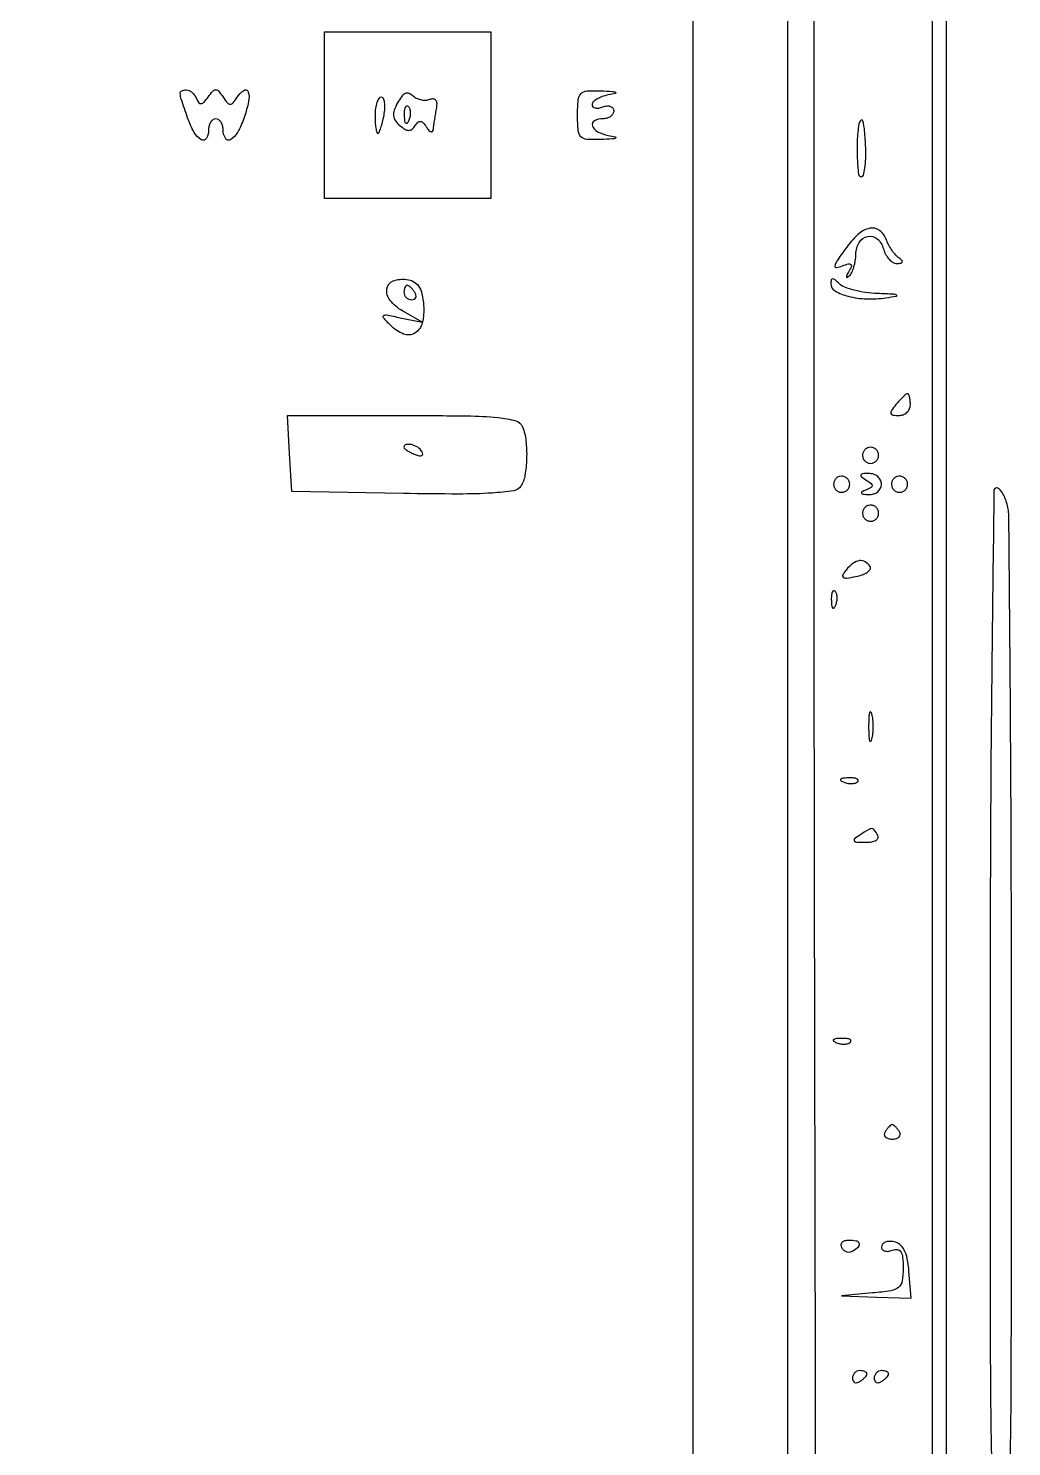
# Model space of a CAD drawing. Extents: x 0 to 960, y 2 to 508.
# Drawn here: x 824.1 to 960, y 184.5 to 380.5 of the extents above; entities that cross this region are included whole.
import ezdxf

# ---------------------------------------------------------------- set-up
doc = ezdxf.new("R2010")
doc.units = 0
doc.header["$MEASUREMENT"] = 0
doc.layers.get('0').update_dxf_attribs({"linetype": 'CONTINUOUS'})

msp = doc.modelspace()

# ---------------------------------------------------------------- linework, layer by layer
for points in [[(950.435205, 17.497208, 0.000014), (841.980241, 17.749425, 0.000448)], [(528.327407, 270.897244, 0.00005), (624.844188, 271.243001, 0.000026), (722.113458, 271.606143, 0.197976), (723.529607, 272.196023, 0.195703), (723.748234, 272.715009, 0.019235), (723.711848, 274.098757, 0.022039), (723.525412, 275.805143, 0.015693), (723.172959, 277.696023, -0.00355), (722.72574, 279.809099, -0.002503), (722.251798, 282.190394, -0.002526), (721.821423, 284.472431, -0.005311), (721.514957, 286.25), (720.909374, 290), (625.423302, 290, 0.000404)], [(615.383203, 80.000173, -0.000023), (732.426715, 80.015952, -0.001336), (753.656017, 79.961153, -0.003953), (763.868606, 79.826764, -0.789503), (764, 79.219591, -0.111864), (762.71584, 78.926359, -0.000053), (719.811825, 78.858255, -0.000759), (672.079792, 78.860069, -0.000462)], [(589.580164, 73.410794, 0.00019), (689.333825, 73.665933), (916, 74.331867), (916, 241.165933), (916, 408), (730.75, 407.863176, 0.000359), (618.101393, 407.699187, 0.003368)]]:
    msp.add_lwpolyline(points, format="xyb")
for points in [[(5.998407, 426.25), (5.996813, 402.5), (14.248407, 402.5), (22.5, 402.5), (22.753164, 248.25), (23.006328, 94), (14.503164, 94), (6, 94), (6, 75.513061), (6, 57.026122), (16.25, 57.412259, -0.009139), (24.444737, 57.571062, -0.000017), (159.275, 57.714579, -0.000125), (310.797984, 57.832731, -0.000078), (488.75, 57.899198), (951, 58), (951, 254), (951, 450), (478.5, 450), (6, 450)], [(949, 264), (949, 125), (941.00698, 125), (933.013959, 125), (932.75698, 263.583405, -0.000282), (932.688396, 316.751734, -0.000469), (932.697884, 361.58031, -0.000013), (932.745531, 402.170997, -0.198623), (932.916667, 402.583405, -0.182471), (933.287364, 402.750882, -0.003229), (935.511979, 402.877625, -0.007646), (938.134305, 402.969871, -0.004968), (941.166667, 403), (949, 403)], [(847.340536, 370.75, 0.069071), (847.641121, 370.229117, 0.273017), (847.971557, 370.098498, 0.171081), (848.369473, 370.313553, 0.028535), (848.923869, 371, -0.02536), (849.571704, 371.812639, -0.214988), (849.987312, 372, -0.222155), (850.39433, 371.80977, -0.0271), (851, 371, 0.025617), (851.5973, 370.196464, 0.219807), (851.990711, 370.007581, 0.229602), (852.378505, 370.188489, 0.027908), (852.945627, 370.97104, -0.095077), (853.862045, 371.933494, -0.502144), (854.449741, 371.744973, -0.135898), (854.530493, 370.389924, -0.031213), (853.906684, 368.162158, -0.039736), (853.011553, 366.12971, -0.14017), (852.024873, 365.117879, -0.415155), (851.313407, 365.312906, -0.129782), (851, 366.5, 0.064853), (850.925306, 367.073457, 0.082425), (850.70625, 367.559375, 0.098894), (850.381354, 367.884432, 0.148195), (850, 368, 0.148195), (849.618646, 367.884432, 0.098894), (849.29375, 367.559375, 0.082425), (849.074694, 367.073457, 0.064853), (849, 366.5, -0.129603), (848.687131, 365.313248, -0.414572), (847.976002, 365.117013, -0.14067), (846.990643, 366.124034, -0.039919), (846.097825, 368.149223, -0.003416), (845.228346, 370.699329, -0.068797), (845.078412, 371.503238, -0.305313), (845.29741, 371.863955, -0.108551), (845.916667, 372, -0.116949), (846.304854, 371.907945, -0.063782), (846.713053, 371.632812, -0.058165), (847.078342, 371.22801, -0.058183)], [(872, 368.5, 0.014412), (872.027631, 367.541581, 0.023639), (872.11263, 366.734375, 0.020244), (872.232649, 366.119163, 0.347462), (872.383423, 366, 0.300822), (872.556361, 366.114399, 0.017542), (872.7946, 366.734375, 0.021857), (873.033865, 367.5418, 0.013875), (873.244751, 368.5, 0.031701), (873.365641, 369.458177, 0.053628), (873.329256, 370.265625, 0.076393), (873.156008, 370.816555, 0.285831), (872.861328, 371, 0.249889), (872.530586, 370.823693, 0.064968), (872.253015, 370.265625, 0.050289), (872.062724, 369.457653, 0.032714)], [(875.113654, 370.212364, 0.040272), (874.665091, 369.182836, 0.10815), (874.57396, 368.393429, 0.127637), (874.82382, 367.718232, 0.067538), (875.431986, 367.056447, 0.037683), (876.144714, 366.550424, 0.136564), (876.675482, 366.403179, 0.179891), (877.118461, 366.568306, 0.076257), (877.535972, 367.058204, -0.06555), (877.918512, 367.52694, -0.224331), (878.282947, 367.645306, -0.179998), (878.664381, 367.445031, -0.041609), (879.109687, 366.856763, 0.035827), (879.447342, 366.399838, 0.126683), (879.743815, 366.192299, 0.310688), (879.950375, 366.243669, 0.159588), (880.061198, 366.5, -0.011615), (880.11971, 367.007459, -0.003933), (880.227794, 367.743047, -0.003909), (880.360045, 368.554435, -0.004482), (880.499386, 369.327393, 0.046959), (880.570306, 370.083936, 0.156982), (880.419286, 370.552481, 0.229638), (880.071092, 370.740951, 0.103133), (879.54473, 370.655538, -0.085192), (878.970577, 370.541282, -0.062603), (878.323553, 370.605276, -0.061933), (877.705021, 370.829191, -0.078751), (877.214496, 371.185504, 0.117325), (876.690384, 371.508151, 0.190253), (876.174979, 371.478339, 0.123164), (875.655287, 371.059045, 0.038876)], [(904.25, 371.294267, 0.03636), (903.388621, 371.062383, 0.049792), (902.660938, 370.7241, 0.060277), (902.157837, 370.337603, 0.201492), (902, 369.961834, 0.200498), (902.12282, 369.66786, 0.142684), (902.440625, 369.495953, 0.093504), (902.925424, 369.483384, 0.051511), (903.5, 369.638374, -0.06502), (904.073899, 369.77672, -0.112257), (904.559375, 369.719716, -0.151946), (904.878743, 369.480915, -0.158089), (905, 369.106989, -0.134459), (904.884389, 368.684847, -0.100435), (904.559375, 368.325178, -0.087143), (904.073208, 368.08314, -0.072144), (903.5, 368, 0.118379), (902.338375, 367.721068, 0.369405), (902.05449, 367.033888, 0.19914), (902.755659, 366.216622, 0.069686), (904.25, 365.705733, -0.014773), (905.22149, 365.48867, -0.674817), (905.24151, 365.340365, -0.114822), (904.826388, 365.216901, -0.004641), (903.25, 365.136182, -0.024833), (901.294756, 365.151389, -0.188479), (900.472416, 365.52855, -0.17338), (900.086356, 366.38192, -0.020377), (900, 368.5, -0.020377), (900.086356, 370.61808, -0.17338), (900.472416, 371.47145, -0.188479), (901.294756, 371.848611, -0.024833), (903.25, 371.863818, -0.004641), (904.826388, 371.783099, -0.114822), (905.24151, 371.659635, -0.674817), (905.22149, 371.51133, -0.014773)], [(876.683114, 367.8125, -0.054073), (876.461564, 367.395823, -0.470617), (876.279315, 367.37858, -0.168741), (876.137993, 367.670344, -0.018894), (876.078947, 368.416667, -0.028489), (876.089945, 369.112848, -0.077125), (876.200665, 369.592839, -0.208169), (876.385309, 369.77538, -0.296942), (876.604167, 369.729167, -0.126455), (876.797407, 369.402231, -0.060344), (876.876576, 368.916927, -0.05415), (876.839148, 368.359369, -0.051402)], [(938.882126, 367.25, 0.027859), (938.65134, 364.954152, 0.023553), (938.657716, 362.513474, 0.015604), (938.831721, 360.367706, 0.381662), (939.242802, 360.000209, 0.340091), (939.524461, 360.216719, 0.028585), (939.721365, 361.175061, 0.028719), (939.835401, 362.466596, 0.017454), (939.828868, 364, 0.01194), (939.681653, 366.332087, 0.049175), (939.421469, 367.720942, 0.581382), (939.144078, 367.787092, 0.150055)], [(937.005148, 350.00723, 0.006377), (935.830857, 348.31276, 0.105784), (935.576161, 347.679655, 0.512207), (935.789064, 347.462291, 0.053912), (936.601099, 347.677169, -0.022126), (937.440285, 347.957282, -0.248946), (937.772595, 347.886433, -0.328849), (937.842049, 347.599327, -0.031995), (937.50372, 346.919939, 0.014647), (937.21492, 346.387144, 0.140377), (937.167015, 346.136019, 0.557057), (937.269708, 346.084643, 0.046804), (937.559638, 346.303297, 0.097123), (937.900183, 346.763119, 0.036902), (938.190166, 347.510655, 0.034825), (938.393504, 348.392373, 0.035827), (938.469964, 349.285418, -0.134121), (938.941147, 350.921323, -0.209464), (940.123362, 351.748921, -0.231942), (941.434804, 351.402814, -0.151433), (942.277086, 350.048424, 0.05803), (942.581995, 349.266265, 0.064706), (943.050095, 348.606223, 0.073946), (943.602695, 348.162027, 0.136041), (944.15638, 348.015313, 0.035041), (944.698206, 348.059542, 0.274858), (944.885561, 348.213535, 0.298726), (944.831694, 348.439297, 0.038918), (944.427058, 348.765313, -0.062485), (943.969523, 349.170847, -0.02892), (943.479627, 349.798248, -0.028095), (943.034416, 350.526124, -0.034842), (942.708443, 351.25, 0.141126), (941.739062, 352.568802, 0.22128), (940.38999, 352.871885, 0.135979), (938.750136, 352.008026, 0.049258)], [(878.718578, 342.215046, -0.078921), (878.529943, 339.791559, -0.199018), (877.509845, 338.38686, -0.236112), (875.945888, 338.251923, -0.10454), (874.172459, 339.429061, -0.010935), (873.169214, 340.496056, -0.42823), (873.191594, 340.788176, -0.220412), (873.58216, 340.88842, -0.005105), (875.5, 340.513896), (878.5, 339.896183), (875.786335, 341.460991, -0.091324), (874.091204, 342.903941, -0.206281), (873.639894, 344.493821, -0.274023), (874.500564, 345.590995, -0.129185), (876.355159, 345.802872, -0.085772), (877.366604, 345.474053, -0.126382), (878.054887, 344.849521, -0.093654), (878.485314, 343.819212, -0.032293)], [(876, 344, 0.105053), (876.081062, 343.618444, 0.099167), (876.311086, 343.29375, 0.09642), (876.654762, 343.076123, 0.093332), (877.059017, 343, 0.108972), (877.413961, 343.078288, 0.182303), (877.6254, 343.29375, 0.161196), (877.656512, 343.6179, 0.082592), (877.5, 344, 0.029505), (877.231006, 344.382774, 0.035638), (876.933975, 344.70625, 0.038439), (876.65171, 344.934461, 0.151918), (876.440983, 345, 0.210953), (876.272352, 344.92554, 0.081139), (876.129539, 344.70625, 0.061769), (876.032345, 344.382849, 0.042167)], [(935, 345.219052, 0.269671), (935.584299, 344.214482, 0.066927), (937.42018, 343.473702, 0.054355), (939.933175, 343.116326, 0.045216), (942.629171, 343.272086, 0.006859), (944.076242, 343.508285, 0.725393), (944.095363, 343.643829, 0.102709), (943.648569, 343.758444, 0.002358), (941.45, 343.850168, -0.025859), (939.811563, 343.995855, -0.027824), (938.237188, 344.308487, -0.028859), (936.928049, 344.726918, -0.104967), (936.2, 345.2, 0.019575), (935.59286, 345.761376, 0.17455), (935.258066, 345.887964, 0.35202), (935.060215, 345.734071, 0.058261)], [(944, 328.5, 0.020633), (943.381629, 327.689039, 0.217533), (943.308142, 327.28931, 0.304492), (943.565314, 327.057736, 0.035496), (944.377555, 327, 0.091307), (944.996941, 327.114059, 0.095788), (945.523407, 327.440625, 0.099536), (945.875699, 327.927707, 0.107348), (946, 328.5, 0.023761), (945.972666, 329.07485, 0.037907), (945.889093, 329.559375, 0.044235), (945.768578, 329.90557, 0.294983), (945.622445, 330, 0.172217), (945.412416, 329.925448, 0.016008), (944.99011, 329.559375, 0.019119), (944.504355, 329.074554, 0.013852)], [(892.393011, 325.418213, -0.064405), (892.858485, 323.497617, -0.034436), (892.957024, 321.053612, -0.034013), (892.731003, 318.719888, -0.100569), (892.158992, 317.223015, -0.219386), (891.172713, 316.586114, -0.019988), (888.187807, 316.282133, -0.015979), (883.561237, 316.145316, -0.003891), (875.924305, 316.223015), (860.5, 316.5), (860.19774, 321.75), (859.895481, 327), (875.840752, 327, -0.002973), (884.711285, 326.947261, -0.020849), (889.029056, 326.715683, -0.042709), (891.446468, 326.274191, -0.238997)], [(876, 322.606989, 0.2252), (876.088769, 322.419896, 0.029412), (876.455882, 322.154486, 0.029555), (876.957462, 321.875192, 0.020646), (877.551938, 321.618443, 0.036408), (878.131719, 321.443138, 0.155351), (878.487528, 321.474315, 0.32948), (878.606889, 321.674071, 0.1144), (878.492921, 322.011454, 0.115814), (877.901891, 322.603931, 0.080554), (877.026239, 322.969265, 0.115534), (876.291154, 322.972535, 0.349578)], [(939.552786, 322.08541, 0.099038), (939.401684, 321.679226, 0.097945), (939.417584, 321.244476, 0.097945), (939.597789, 320.848514, 0.099038), (939.91459, 320.552786, 0.099038), (940.320774, 320.401684, 0.097945), (940.755524, 320.417584, 0.097945), (941.151486, 320.597789, 0.099038), (941.447214, 320.91459, 0.099038), (941.598316, 321.320774, 0.097945), (941.582416, 321.755524, 0.097945), (941.402211, 322.151486, 0.099038), (941.08541, 322.447214, 0.099038), (940.679226, 322.598316, 0.097945), (940.244476, 322.582416, 0.097945), (939.848514, 322.402211, 0.099038)], [(935.552786, 318.08541, 0.099038), (935.401684, 317.679226, 0.097945), (935.417584, 317.244476, 0.097945), (935.597789, 316.848514, 0.099038), (935.91459, 316.552786, 0.099038), (936.320774, 316.401684, 0.097945), (936.755524, 316.417584, 0.097945), (937.151486, 316.597789, 0.099038), (937.447214, 316.91459, 0.099038), (937.598316, 317.320774, 0.097945), (937.582416, 317.755524, 0.097945), (937.402211, 318.151486, 0.099038), (937.08541, 318.447214, 0.099038), (936.679226, 318.598316, 0.097945), (936.244476, 318.582416, 0.097945), (935.848514, 318.402211, 0.099038)], [(939.863153, 318.105738, -0.022213), (940.573805, 317.609949, -0.233412), (940.726305, 317.30107, -0.275386), (940.563025, 317.027095, -0.029355), (939.863153, 316.699998, 0.023718), (939.290165, 316.440028, 0.438953), (939.242627, 316.268378, 0.232968), (939.4558, 316.135931, 0.013273), (940.25, 316.078947, 0.084943), (940.918248, 316.162507, 0.097345), (941.485937, 316.463816, 0.105533), (941.865052, 316.934098, 0.117584), (942, 317.5, 0.116238), (941.86545, 318.070951, 0.101436), (941.485937, 318.554877, 0.094034), (940.918289, 318.876916, 0.08452), (940.25, 318.984687, 0.015246), (939.364391, 318.949918, 0.278496), (939.142952, 318.794172, 0.3487), (939.204233, 318.560445, 0.019656)], [(943.552786, 318.08541, 0.099038), (943.401684, 317.679226, 0.097945), (943.417584, 317.244476, 0.097945), (943.597789, 316.848514, 0.099038), (943.91459, 316.552786, 0.099038), (944.320774, 316.401684, 0.097945), (944.755524, 316.417584, 0.097945), (945.151486, 316.597789, 0.099038), (945.447214, 316.91459, 0.099038), (945.598316, 317.320774, 0.097945), (945.582416, 317.755524, 0.097945), (945.402211, 318.151486, 0.099038), (945.08541, 318.447214, 0.099038), (944.679226, 318.598316, 0.097945), (944.244476, 318.582416, 0.097945), (943.848514, 318.402211, 0.099038)], [(957.01276, 242.632195, 0.000536), (957.037665, 200.080341, 0.004463), (957.241789, 180.794015, 0.003616), (957.559849, 168.902501, 0.214214), (958.488251, 167.009751, 0.621378), (959.423637, 167.426635, 0.004697), (959.746866, 178.139157, 0.004746), (959.952123, 196.33852, 0.000493), (959.986345, 239.127555, 0.000768), (959.93762, 267.416624, 0.001224), (959.799577, 291.607782, 0.000233), (959.615659, 312.945501, 0.063272), (959.369714, 314.75, 0.033463), (959.075872, 315.611413, 0.045162), (958.691572, 316.339063, 0.052922), (958.279605, 316.846517, 0.198325), (957.907878, 317, 0.410539), (957.555055, 316.651582, 0.000131), (957.290658, 295.154457, 0.001805), (957.088381, 271.14856, 0.001082)], [(939.552786, 314.08541, 0.099038), (939.401684, 313.679226, 0.097945), (939.417584, 313.244476, 0.097945), (939.597789, 312.848514, 0.099038), (939.91459, 312.552786, 0.099038), (940.320774, 312.401684, 0.097945), (940.755524, 312.417584, 0.097945), (941.151486, 312.597789, 0.099038), (941.447214, 312.91459, 0.099038), (941.598316, 313.320774, 0.097945), (941.582416, 313.755524, 0.097945), (941.402211, 314.151486, 0.099038), (941.08541, 314.447214, 0.099038), (940.679226, 314.598316, 0.097945), (940.244476, 314.582416, 0.097945), (939.848514, 314.402211, 0.099038)], [(937.1137, 305.637, 0.038634), (936.623906, 304.94435, 0.403422), (936.695719, 304.635756, 0.180193), (937.156778, 304.533288, 0.012754), (938.479601, 304.751349, 0.036853), (939.397654, 304.998086, 0.068575), (940.082383, 305.348637, 0.112409), (940.436947, 305.739442, 0.273131), (940.429328, 306.114349, 0.117628), (939.763728, 306.77682, 0.174708), (938.966011, 306.940966, 0.129988), (938.066305, 306.558969, 0.054562)], [(935.078947, 301.416667, 0.018894), (935.137993, 300.670344, 0.168741), (935.279315, 300.37858, 0.470617), (935.461564, 300.395823, 0.054073), (935.683114, 300.8125, 0.051402), (935.839148, 301.359369, 0.05415), (935.876576, 301.916927, 0.060344), (935.797407, 302.402231, 0.126455), (935.604167, 302.729167, 0.296942), (935.385309, 302.77538, 0.208169), (935.200665, 302.592839, 0.077125), (935.089945, 302.112848, 0.028489)], [(940.232003, 284, 0.011065), (940.259713, 282.748017, 0.052887), (940.366341, 282.042188, 0.542911), (940.521012, 281.99086, 0.161593), (940.689326, 282.25, 0.039571), (940.831531, 283.047266, 0.024357), (940.877971, 284, 0.024357), (940.831531, 284.952734, 0.039571), (940.689326, 285.75, 0.161593), (940.521012, 286.00914, 0.542911), (940.366341, 285.957812, 0.052887), (940.259713, 285.251983, 0.011065)], [(936.8125, 276.316886, 0.051402), (937.359369, 276.160852, 0.05415), (937.916927, 276.123424, 0.060344), (938.402231, 276.202593, 0.126455), (938.729167, 276.395833, 0.296942), (938.77538, 276.614691, 0.208169), (938.592839, 276.799335, 0.077125), (938.112848, 276.910055, 0.028489), (937.416667, 276.921053, 0.018894), (936.670344, 276.862007, 0.168741), (936.37858, 276.720685, 0.470617), (936.395823, 276.538436, 0.054073)], [(939, 269, 0.025105), (938.283036, 268.483883, 0.418214), (938.255355, 268.219823, 0.210879), (938.59016, 268.050865, 0.011265), (939.809017, 268.015313, 0.040942), (940.660528, 268.079473, 0.092833), (941.266583, 268.295345, 0.175006), (941.538683, 268.620381, 0.229941), (941.5, 269, 0.023248), (940.993465, 269.740301, 0.235263), (940.669081, 269.901875, 0.137706), (940.248743, 269.78387, 0.006588)], [(935.8125, 240.316886, 0.051402), (936.359369, 240.160852, 0.05415), (936.916927, 240.123424, 0.060344), (937.402231, 240.202593, 0.126455), (937.729167, 240.395833, 0.296942), (937.77538, 240.614691, 0.208169), (937.592839, 240.799335, 0.077125), (937.112848, 240.910055, 0.028489), (936.416667, 240.921053, 0.018894), (935.670344, 240.862007, 0.168741), (935.37858, 240.720685, 0.470617), (935.395823, 240.538436, 0.054073)], [(942.5, 228, 0.146489), (942.397987, 227.620597, 0.191582), (942.538811, 227.29375, 0.134005), (942.925364, 227.072951, 0.063222), (943.5, 227, 0.063222), (944.074636, 227.072951, 0.134005), (944.461189, 227.29375, 0.191582), (944.602013, 227.620597, 0.146489), (944.5, 228, 0.025622), (944.235369, 228.382847, 0.032351), (943.951311, 228.70625, 0.033983), (943.686704, 228.937141, 0.163822), (943.5, 229, 0.163822), (943.313296, 228.937141, 0.033983), (943.048689, 228.70625, 0.032351), (942.764631, 228.382847, 0.025622)], [(936.510081, 211.983688, 0.090427), (936.820631, 211.639411, 0.095498), (937.22714, 211.434921, 0.099685), (937.665803, 211.401101, 0.108373), (938.069098, 211.542705, 0.050477), (938.838655, 212.13314, 0.315493), (938.933879, 212.592818, 0.25701), (938.519563, 212.914842, 0.039415), (937.440983, 213, 0.067432), (936.890269, 212.925389, 0.140899), (936.524436, 212.701458, 0.190788), (936.397824, 212.36964, 0.136093)], [(942, 212.104709, 0.169715), (942.121901, 211.755918, 0.150349), (942.440625, 211.537923, 0.10673), (942.925874, 211.494738, 0.060703), (943.5, 211.638374, -0.120931), (944.205215, 211.7275, -0.231707), (944.674217, 211.426649, -0.113907), (944.932396, 210.642916, -0.022851), (945, 209.164487, -0.037735), (944.864461, 207.371107, -0.187288), (944.3702, 206.510169, -0.132495), (943.315994, 206.044566, -0.015656), (940.75, 205.732205), (936.5, 205.349414), (941.310365, 205.174707), (946.120731, 205), (945.810365, 208.741683, 0.027614), (945.570503, 210.469112, 0.068885), (945.157477, 211.672037, 0.101082), (944.55524, 212.432549, 0.128769), (943.75, 212.815008, 0.056449), (943.080349, 212.864995, 0.087044), (942.514063, 212.743159, 0.117857), (942.138499, 212.474927, 0.180927)], [(938, 193.940983, 0.108972), (938.078288, 193.586039, 0.182303), (938.29375, 193.3746, 0.161196), (938.6179, 193.343488, 0.082592), (939, 193.5, 0.029505), (939.382774, 193.768994, 0.035638), (939.70625, 194.066025, 0.038439), (939.934461, 194.34829, 0.151918), (940, 194.559017, 0.210953), (939.92554, 194.727648, 0.081139), (939.70625, 194.870461, 0.061769), (939.382849, 194.967655, 0.042167), (939, 195, 0.105053), (938.618444, 194.918938, 0.099167), (938.29375, 194.688914, 0.09642), (938.076123, 194.345238, 0.093332)], [(941, 193.940983, 0.108972), (941.078288, 193.586039, 0.182303), (941.29375, 193.3746, 0.161196), (941.6179, 193.343488, 0.082592), (942, 193.5, 0.029505), (942.382774, 193.768994, 0.035638), (942.70625, 194.066025, 0.038439), (942.934461, 194.34829, 0.151918), (943, 194.559017, 0.210953), (942.92554, 194.727648, 0.081139), (942.70625, 194.870461, 0.061769), (942.382849, 194.967655, 0.042167), (942, 195, 0.105053), (941.618444, 194.918938, 0.099167), (941.29375, 194.688914, 0.09642), (941.076123, 194.345238, 0.093332)]]:
    msp.add_lwpolyline(points, format="xyb", close=True)
for points in [[(929, 234.5), (929, 60), (477.5, 60), (26, 60), (26, 234.5), (26, 409), (477.5, 409), (929, 409)], [(888, 368.5), (888, 357), (876.5, 357), (865, 357), (865, 368.5), (865, 380), (876.5, 380), (888, 380)]]:
    msp.add_lwpolyline(points, close=True)

doc.saveas('drawing.dxf')
